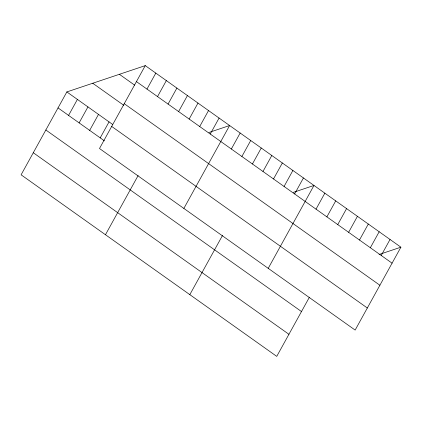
<?xml version="1.0" encoding="UTF-8"?>
<svg xmlns="http://www.w3.org/2000/svg" width="422" height="422" viewBox="0 0 422 422"><rect width="100%" height="100%" fill="white"/><g stroke="black" fill="none" stroke-linecap="round" stroke-linejoin="round"><path stroke-width="0.63" d="M145.258 65.621L99.497 148.512L355.145 330.073L400.9 247.186L145.258 65.621L66.855 91.927L21.1 174.813L276.742 356.379L309.41 297.199M68.58 115.396L77.405 99.413M79.125 122.886L87.95 106.903M89.67 130.377L98.495 114.394M100.214 137.867L109.04 121.884M146.977 89.095L155.802 73.111M157.527 96.58L166.347 80.597M168.072 104.07L176.892 88.087M105.463 234.732L138.131 175.552M178.617 111.561L187.437 95.578M189.161 119.051L197.981 103.068M199.706 126.542L208.531 110.559M210.251 134.032L219.076 118.049M183.86 208.426L229.621 125.534L208.922 132.482M231.34 149.008L240.165 133.025M241.885 156.499L250.71 140.515M252.43 163.989L261.255 148.006M189.826 294.646L222.494 235.471M262.98 171.48L271.8 155.496M273.525 178.965L282.344 162.982M284.069 186.455L292.889 170.472M294.614 193.946L303.434 177.963M268.223 268.345L313.984 185.453L293.285 192.395M316.025 209.154L324.845 193.17M326.886 216.871L335.712 200.888M337.753 224.583L346.578 208.6M348.619 232.3L357.439 216.317M359.481 240.018L368.306 224.035M370.347 247.735L379.172 231.752M381.214 255.452L390.033 239.469M379.051 254.513L400.9 247.186M136.433 81.604L392.075 263.17M119.384 74.298L134.676 85.16M124.247 103.685L379.89 285.246M92.729 83.245L123.836 105.336M66.855 91.927L112.732 124.506M111.688 126.431L367.33 307.997M58.036 107.911L104.434 140.864M45.845 129.987L301.487 311.552M33.291 152.738L288.933 334.298"/></g></svg>
